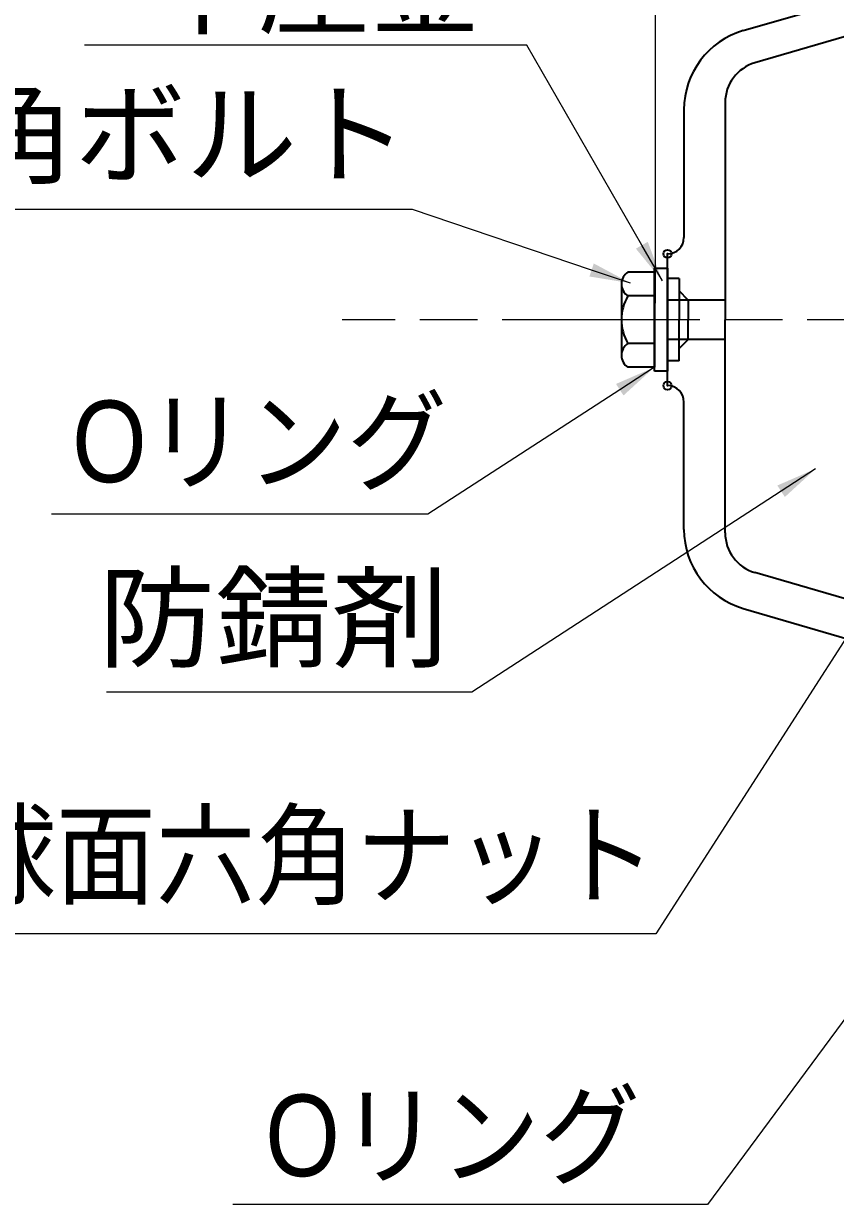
# Model space of a CAD drawing. Units: millimetres at full size, sheet at 1:2; details may follow other scales. Extents: x 2216 to 3898, y 1025 to 2213.
# Drawn here: x 2399 to 2497.6, y 1777.7 to 1921 of the extents above; entities that cross this region are included whole.
import ezdxf
from ezdxf.enums import TextEntityAlignment as Align

# ---------------------------------------------------------------- set-up
doc = ezdxf.new("R2010")
doc.units = ezdxf.units.MM
doc.header["$LTSCALE"] = 2
doc.header["$PDMODE"] = 32
doc.header["$PDSIZE"] = 1
doc.linetypes.add('CHAIN', pattern=[18.5, 12, -1.5, 3.5, -1.5])
for name, color, linetype, lineweight in [('1外形線', 7, 'Continuous', 35), ('4中心線', 1, 'CHAIN', 15), ('6寸法線', 4, 'Continuous', 13)]:
    doc.layers.add(name, color=color, linetype=linetype, lineweight=lineweight)
doc.styles.add('ＭＳ Ｐゴシック', font='')
doc.styles.get('ＭＳ Ｐゴシック').set_extended_font_data('MS PGothic')

# ---------------------------------------------------------------- blocks, each defined once
blk = doc.blocks.new('filled_arrow')
at = {"color": 0, "linetype": 'Continuous', "lineweight": -2}
blk.add_solid([(7.5, 1.25), (0, 0), (7.5, -1.25)], dxfattribs=at)

msp = doc.modelspace()

# ---------------------------------------------------------------- linework, layer by layer
at = {"layer": '1外形線'}
for p, q in [((2486.371, 1920.167), (2506.555, 1926.057)), ((2500.861, 1920.081), (2487.774, 1916.254)), ((2479.177, 1910.523), (2479.177, 1895.081)), ((2484.177, 1911.455), (2484.177, 1885.081)), ((2477.177, 1877.081), (2477.177, 1893.081)), ((2475.577, 1890.854), (2472.377, 1890.854)), ((2475.577, 1878.831), (2475.577, 1891.331)), ((2475.577, 1891.331), (2477.177, 1891.331)), ((2475.577, 1890.854), (2475.577, 1879.307)), ((2477.177, 1891.331), (2477.177, 1878.831)), ((2471.577, 1889.411), (2471.577, 1880.75)), ((2478.577, 1890.081), (2477.177, 1890.081)), ((2478.577, 1890.081), (2478.577, 1885.081)), ((2475.577, 1887.967), (2472.377, 1887.967)), ((2484.177, 1887.467), (2477.177, 1887.467)), ((2479.69, 1887.467), (2478.577, 1888.581)), ((2479.69, 1887.467), (2479.69, 1885.081)), ((2478.577, 1880.081), (2478.577, 1885.081)), ((2479.69, 1882.694), (2479.69, 1885.08)), ((2484.177, 1859.209), (2484.177, 1885.081)), ((2475.577, 1882.194), (2472.377, 1882.194)), ((2484.177, 1882.694), (2477.177, 1882.694)), ((2479.69, 1882.694), (2478.577, 1881.58)), ((2475.577, 1879.307), (2472.377, 1879.307)), ((2478.577, 1880.081), (2477.177, 1880.081)), ((2477.177, 1878.831), (2475.577, 1878.831)), ((2479.177, 1859.638), (2479.177, 1875.081)), ((2500.861, 1850.584), (2487.774, 1854.41)), ((2486.371, 1850.039), (2506.717, 1844.081))]:
    msp.add_line(p, q, dxfattribs=at)
for centre, radius, start, end in [((2489.177, 1910.569), 10, 106.29556, 180.00002), ((2489.177, 1911.455), 5, 106.29556, 180.00002), ((2477.177, 1895.081), 2, 270.00002, 0.00002), ((2473.279, 1889.411), 1.702, 122.00463, 237.99542), ((2477.185, 1885.081), 5.608, 149.02091, 210.97913), ((2473.279, 1880.75), 1.702, 122.00463, 237.99542), ((2477.177, 1875.081), 2, 0.00002, 90.00002), ((2489.177, 1859.638), 10, 180.00002, 253.70448), ((2489.177, 1859.209), 5, 180.00002, 253.70448)]:
    msp.add_arc(centre, radius, start, end, dxfattribs=at)
for p in [(2477.177, 1893.081), (2477.177, 1877.081)]:
    msp.add_point(p, dxfattribs=at)
at = {"layer": '4中心線'}
msp.add_line((3776.12, 1885.079), (2437.655, 1885.079), dxfattribs=at)
at = {"layer": '6寸法線'}
msp.add_line((2475.698, 1887.079), (2475.698, 2058.731), dxfattribs=at)
for points in [[(2476.552, 1889.786), (2474.059, 1894.121), (2460.097, 1918.401), (2406.384, 1918.401)], [(2472.702, 1889.515), (2467.965, 1891.116), (2446.211, 1898.466), (2375.251, 1898.466)], [(2519.962, 1879.229), (2517.256, 1875.025), (2475.758, 1810.533), (2331.444, 1810.533)], [(2475.577, 1879.307), (2471.379, 1876.59), (2448.062, 1861.494), (2402.387, 1861.494)], [(2495.163, 1866.989), (2490.97, 1864.265), (2453.406, 1839.859), (2409.043, 1839.859)], [(2531.882, 1845.034), (2528.906, 1841.016), (2482.019, 1777.709), (2424.411, 1777.709)]]:
    msp.add_lwpolyline(points, dxfattribs=at)

# ---------------------------------------------------------------- block references
at = {"layer": '6寸法線', "xscale": 0.667, "yscale": 0.667}
for p, rotation in [((2476.552, 1889.786), 119.9), ((2472.702, 1889.515), 161.3), ((2475.577, 1879.307), 212.9), ((2495.163, 1866.989), 213)]:
    msp.add_blockref('filled_arrow', p, dxfattribs=dict(at, rotation=rotation))

# ---------------------------------------------------------------- texts
at = {"layer": '6寸法線', "style": 'ＭＳ Ｐゴシック'}
msp.add_text('平座金', height=9.897, dxfattribs=at).set_placement((2454.51, 1925.727), align=Align.MIDDLE_RIGHT)
msp.add_text('六角ボルト', height=9.897, dxfattribs=at).set_placement((2378.199, 1899.69), align=Align.BOTTOM_LEFT)
for s, width, p in [('Oリング', 0.9, (2404.883, 1862.397)), ('防錆剤', 1.05, (2408.071, 1840.97)), ('2.ＳＰ２９球面六角ナット', 0.9, (2332.427, 1812.182)), ('Oリング', 0.9, (2428.331, 1778.167))]:
    msp.add_text(s, height=9.897, dxfattribs=dict(at, width=width)).set_placement(p, align=Align.BOTTOM_LEFT)

doc.saveas('drawing.dxf')
